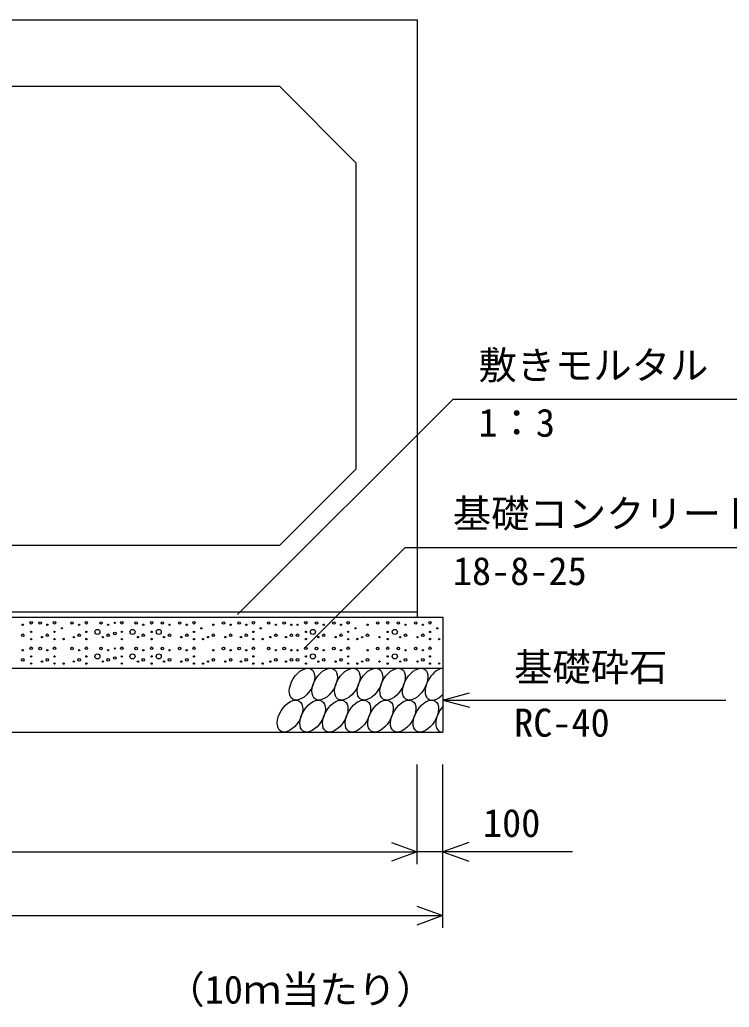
# Model space of a CAD drawing. Units: millimetres, scale not verified. Extents: x -100800 to 100800, y -35640 to 35640.
# Drawn here: x 26202 to 28981, y -12728 to -8860 of the extents above; entities that cross this region are included whole.
import ezdxf
from ezdxf.enums import TextEntityAlignment as Align

# ---------------------------------------------------------------- set-up
doc = ezdxf.new("R2010")
doc.units = ezdxf.units.MM
doc.header["$LTSCALE"] = 120
for name, color, linetype, lineweight in [('0-0_DIM', 7, 'Continuous', 25), ('0-2_HATCH', 6, 'Continuous', 25), ('0-5_OUTLINE', 3, 'Continuous', 25), ('0-7_TXT', 7, 'Continuous', 25)]:
    doc.layers.add(name, color=color, linetype=linetype, lineweight=lineweight)
doc.styles.add('ＭＳ ゴシック', font='')
doc.styles.get('ＭＳ ゴシック').set_extended_font_data('MS Gothic')

msp = doc.modelspace()

# ---------------------------------------------------------------- linework, layer by layer
at = {"layer": '0-0_DIM'}
for p, q in [((27899, -10345.8), (27054.9, -11189.8)), ((27899, -10345.8), (29204.7, -10345.8)), ((27711.3, -10926.9), (27318.5, -11319.7)), ((27711.3, -10926.9), (29480.3, -10926.9)), ((27859.1, -11524.7), (27963.4, -11496.7)), ((27859.1, -11524.7), (28968, -11524.7)), ((27859.1, -11524.7), (27963.4, -11552.7)), ((27759.1, -12166.9), (27759.1, -11777.3)), ((27859.1, -12416.9), (27859.1, -11777.3)), ((24279.1, -12118.9), (27759.1, -12118.9)), ((24179.1, -12368.9), (27859.1, -12368.9))]:
    msp.add_line(p, q, dxfattribs=at)
for points in [[(27657.6, -12082), (27759.1, -12118.9), (27657.6, -12155.9)], [(27960.6, -12082), (27859.1, -12118.9), (27960.6, -12155.9)], [(28367.1, -12118.9), (27859.1, -12118.9), (27759.1, -12118.9)], [(27757.6, -12332), (27859.1, -12368.9), (27757.6, -12405.9)]]:
    msp.add_lwpolyline(points, dxfattribs=at)
at = {"layer": '0-2_HATCH'}
for centre, radius in [((26247, -11221.6), 5), ((26282.3, -11222.5), 5), ((26338.4, -11221.6), 5), ((26407.1, -11222.5), 5), ((26463.2, -11221.6), 5), ((26520.5, -11222.5), 5), ((26602, -11221.6), 5), ((26657.9, -11222.5), 5), ((26718.9, -11221.6), 5), ((26760.6, -11222.5), 5), ((26828.4, -11222.5), 5), ((26884.5, -11221.6), 5), ((27000.2, -11222.5), 5), ((27061.3, -11222.5), 5), ((27117.3, -11221.6), 5), ((27176.9, -11222.5), 5), ((27238, -11222.5), 5), ((27322.9, -11221.6), 5), ((27364.6, -11222.5), 5), ((27432.4, -11222.5), 5), ((27488.5, -11221.6), 5), ((27604.1, -11222.5), 5), ((27643.2, -11221.6), 5), ((27685, -11222.5), 5), ((27752.8, -11222.5), 5), ((27808.8, -11221.6), 5), ((26214.1, -11229.5), 2.5), ((26247, -11257.5), 2.5), ((26310.3, -11229.5), 2.5), ((26338.4, -11257.5), 2.5), ((26367.2, -11243.5), 2.5), ((26435.1, -11229.5), 2.5), ((26463.2, -11257.5), 2.5), ((26506.5, -11257.5), 10), ((26548.6, -11229.5), 2.5), ((26574.7, -11222.5), 2.5), ((26602, -11257.5), 2.5), ((26643.9, -11257.5), 10), ((26686, -11229.5), 2.5), ((26718.9, -11257.5), 2.5), ((26746.6, -11257.5), 10), ((26788.7, -11229.5), 2.5), ((26856.4, -11229.5), 2.5), ((26884.5, -11257.5), 2.5), ((26913.4, -11243.5), 2.5), ((26960.4, -11229.5), 2.5), ((27028.2, -11229.5), 2.5), ((27089.3, -11229.5), 2.5), ((27117.3, -11257.5), 2.5), ((27146.2, -11243.5), 2.5), ((27205, -11229.5), 2.5), ((27266.1, -11229.5), 2.5), ((27290, -11229.5), 2.5), ((27322.9, -11257.5), 2.5), ((27350.6, -11257.5), 10), ((27392.6, -11229.5), 2.5), ((27460.4, -11229.5), 2.5), ((27488.5, -11257.5), 2.5), ((27517.3, -11243.5), 2.5), ((27564.4, -11229.5), 2.5), ((27643.2, -11257.5), 2.5), ((27671, -11257.5), 10), ((27713, -11229.5), 2.5), ((27780.8, -11229.5), 2.5), ((27808.8, -11257.5), 2.5), ((27837.7, -11243.5), 2.5), ((26214.1, -11270.7), 5), ((26247, -11285.6), 2.5), ((26289.3, -11277.7), 2.5), ((26310.3, -11270.7), 5), ((26338.4, -11285.6), 2.5), ((26374.2, -11285.6), 2.5), ((26414.1, -11277.7), 2.5), ((26435.1, -11270.7), 5), ((26463.2, -11285.6), 2.5), ((26527.5, -11277.7), 2.5), ((26548.6, -11270.7), 5), ((26574.7, -11263.7), 5), ((26602, -11285.6), 2.5), ((26665, -11277.7), 2.5), ((26686, -11270.7), 5), ((26718.9, -11285.6), 2.5), ((26767.6, -11277.7), 2.5), ((26788.7, -11270.7), 5), ((26835.4, -11277.7), 2.5), ((26856.4, -11270.7), 5), ((26884.5, -11285.6), 2.5), ((26920.4, -11285.6), 2.5), ((26939.4, -11277.7), 2.5), ((26960.4, -11270.7), 5), ((27007.2, -11277.7), 2.5), ((27028.2, -11270.7), 5), ((27068.3, -11277.7), 2.5), ((27089.3, -11270.7), 5), ((27117.3, -11285.6), 2.5), ((27153.2, -11285.6), 2.5), ((27184, -11277.7), 2.5), ((27205, -11270.7), 5), ((27245, -11277.7), 2.5), ((27266.1, -11270.7), 5), ((27290, -11270.7), 5), ((27322.9, -11285.6), 2.5), ((27371.6, -11277.7), 2.5), ((27392.6, -11270.7), 5), ((27439.4, -11277.7), 2.5), ((27460.4, -11270.7), 5), ((27488.5, -11285.6), 2.5), ((27524.3, -11285.6), 2.5), ((27543.4, -11277.7), 2.5), ((27564.4, -11270.7), 5), ((27611.1, -11277.7), 2.5), ((27643.2, -11285.6), 2.5), ((27692, -11277.7), 2.5), ((27713, -11270.7), 5), ((27759.8, -11277.7), 2.5), ((27780.8, -11270.7), 5), ((27808.8, -11285.6), 2.5), ((27844.7, -11285.6), 2.5), ((26214.1, -11329.5), 2.5), ((26247, -11321.6), 5), ((26282.3, -11322.5), 5), ((26310.3, -11329.5), 2.5), ((26338.4, -11321.6), 5), ((26407.1, -11322.5), 5), ((26435.1, -11329.5), 2.5), ((26463.2, -11321.6), 5), ((26520.5, -11322.5), 5), ((26548.6, -11329.5), 2.5), ((26574.7, -11322.5), 2.5), ((26602, -11321.6), 5), ((26657.9, -11322.5), 5), ((26686, -11329.5), 2.5), ((26718.9, -11321.6), 5), ((26760.6, -11322.5), 5), ((26788.7, -11329.5), 2.5), ((26828.4, -11322.5), 5), ((26856.4, -11329.5), 2.5), ((26884.5, -11321.6), 5), ((26960.4, -11329.5), 2.5), ((27000.2, -11322.5), 5), ((27028.2, -11329.5), 2.5), ((27061.3, -11322.5), 5), ((27089.3, -11329.5), 2.5), ((27117.3, -11321.6), 5), ((27176.9, -11322.5), 5), ((27205, -11329.5), 2.5), ((27238, -11322.5), 5), ((27266.1, -11329.5), 2.5), ((27290, -11329.5), 2.5), ((27322.9, -11321.6), 5), ((27364.6, -11322.5), 5), ((27392.6, -11329.5), 2.5), ((27432.4, -11322.5), 5), ((27460.4, -11329.5), 2.5), ((27488.5, -11321.6), 5), ((27564.4, -11329.5), 2.5), ((27604.1, -11322.5), 5), ((27643.2, -11321.6), 5), ((27685, -11322.5), 5), ((27713, -11329.5), 2.5), ((27752.8, -11322.5), 5), ((27780.8, -11329.5), 2.5), ((27808.8, -11321.6), 5), ((26214.1, -11366.8), 5), ((26247, -11353.6), 2.5), ((26289.3, -11373.8), 2.5), ((26310.3, -11366.8), 5), ((26338.4, -11353.6), 2.5), ((26414.1, -11373.8), 2.5), ((26435.1, -11366.8), 5), ((26463.2, -11353.6), 2.5), ((26506.5, -11353.6), 10), ((26527.5, -11373.8), 2.5), ((26548.6, -11366.8), 5), ((26574.7, -11359.8), 5), ((26602, -11353.6), 2.5), ((26643.9, -11353.6), 10), ((26665, -11373.8), 2.5), ((26686, -11366.8), 5), ((26718.9, -11353.6), 2.5), ((26746.6, -11353.6), 10), ((26767.6, -11373.8), 2.5), ((26788.7, -11366.8), 5), ((26835.4, -11373.8), 2.5), ((26856.4, -11366.8), 5), ((26884.5, -11353.6), 2.5), ((26939.4, -11373.8), 2.5), ((26960.4, -11366.8), 5), ((27007.2, -11373.8), 2.5), ((27028.2, -11366.8), 5), ((27068.3, -11373.8), 2.5), ((27089.3, -11366.8), 5), ((27117.3, -11353.6), 2.5), ((27184, -11373.8), 2.5), ((27205, -11366.8), 5), ((27245, -11373.8), 2.5), ((27266.1, -11366.8), 5), ((27290, -11366.8), 5), ((27322.9, -11353.6), 2.5), ((27350.6, -11353.6), 10), ((27371.6, -11373.8), 2.5), ((27392.6, -11366.8), 5), ((27439.4, -11373.8), 2.5), ((27460.4, -11366.8), 5), ((27488.5, -11353.6), 2.5), ((27543.4, -11373.8), 2.5), ((27564.4, -11366.8), 5), ((27611.1, -11373.8), 2.5), ((27643.2, -11353.6), 2.5), ((27671, -11353.6), 10), ((27692, -11373.8), 2.5), ((27713, -11366.8), 5), ((27759.8, -11373.8), 2.5), ((27780.8, -11366.8), 5), ((27808.8, -11353.6), 2.5), ((26247, -11381.6), 2.5), ((26338.4, -11381.6), 2.5), ((26374.2, -11381.6), 2.5), ((26463.2, -11381.6), 2.5), ((26602, -11381.6), 2.5), ((26718.9, -11381.6), 2.5), ((26884.5, -11381.6), 2.5), ((26920.4, -11381.6), 2.5), ((27117.3, -11381.6), 2.5), ((27153.2, -11381.6), 2.5), ((27322.9, -11381.6), 2.5), ((27488.5, -11381.6), 2.5), ((27524.3, -11381.6), 2.5), ((27643.2, -11381.6), 2.5), ((27808.8, -11381.6), 2.5), ((27844.7, -11381.6), 2.5)]:
    msp.add_circle(centre, radius, dxfattribs=at)
for centre in [(27307.6, -11462.2), (27396.3, -11462.2), (27485, -11462.2), (27573.7, -11462.2), (27662.4, -11462.2), (27751.1, -11462.2), (27260.5, -11587.2), (27349.2, -11587.2), (27437.9, -11587.2), (27526.6, -11587.2), (27615.3, -11587.2), (27704, -11587.2), (27792.7, -11587.2)]:
    msp.add_ellipse(centre, major_axis=(36.4, 58.9), ratio=0.5792, dxfattribs=at)
for centre, start_param, end_param in [((27839.8, -11462.2), 0.419949, 4.357003), ((27881.4, -11587.2), 1.28053, 3.496422)]:
    msp.add_ellipse(centre, major_axis=(36.4, 58.9), ratio=0.5792, start_param=start_param, end_param=end_param, dxfattribs=at)
at = {"layer": '0-5_OUTLINE'}
for p, q in [((24819.1, -9119.7), (27219.1, -9119.7)), ((27519.1, -9419.7), (27219.1, -9119.7)), ((27519.1, -9419.7), (27519.1, -10619.7)), ((27219.1, -10919.7), (27519.1, -10619.7)), ((27219.1, -10919.7), (24819.1, -10919.7)), ((24179.1, -11199.7), (27859.1, -11199.7)), ((27759.1, -11179.7), (24279.1, -11179.7)), ((27859.1, -11199.7), (27859.1, -11649.7)), ((24179.1, -11399.7), (27859.1, -11399.7)), ((24179.1, -11649.7), (27859.1, -11649.7))]:
    msp.add_line(p, q, dxfattribs=at)
msp.add_lwpolyline([(24279.1, -8859.7), (27759.1, -8859.7), (27759.1, -11199.7)], dxfattribs=at)

# ---------------------------------------------------------------- texts
at = {"layer": '0-0_DIM', "style": 'ＭＳ ゴシック'}
for s, p in [('敷きモルタル', (27998.6, -10300.8)), ('1：3', (27998.6, -10526)), ('基礎コンクリート', (27898.6, -10882)), ('18-8-25', (27898.6, -11107.1)), ('基礎砕石', (28138.3, -11483.5)), ('RC-40', (28138.3, -11701.1)), ('100', (28016.5, -12093.9))]:
    msp.add_text(s, height=110, dxfattribs=at).set_placement(p, align=Align.BOTTOM_LEFT)
at = {"layer": '0-7_TXT', "style": 'ＭＳ ゴシック'}
msp.add_text('（10ｍ当たり）', height=110, dxfattribs=at).set_placement((26776.6, -12746.4), align=Align.BOTTOM_LEFT)

doc.saveas('drawing.dxf')
